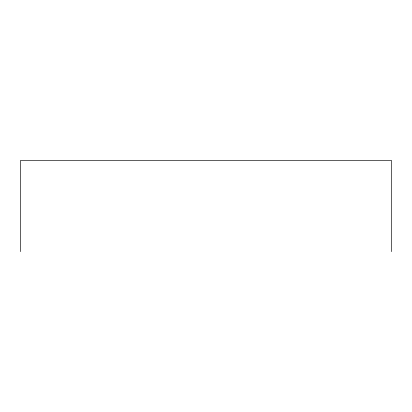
<?xml version="1.0" encoding="UTF-8"?>
<svg xmlns="http://www.w3.org/2000/svg" width="412" height="412" viewBox="0 0 412 412"><rect width="100%" height="100%" fill="white"/><g stroke="black" fill="none" stroke-linecap="round" stroke-linejoin="round"><path stroke-width="0.62" d="M391.4 251.634L391.4 160.366L20.6 160.366L20.6 251.634"/></g></svg>
